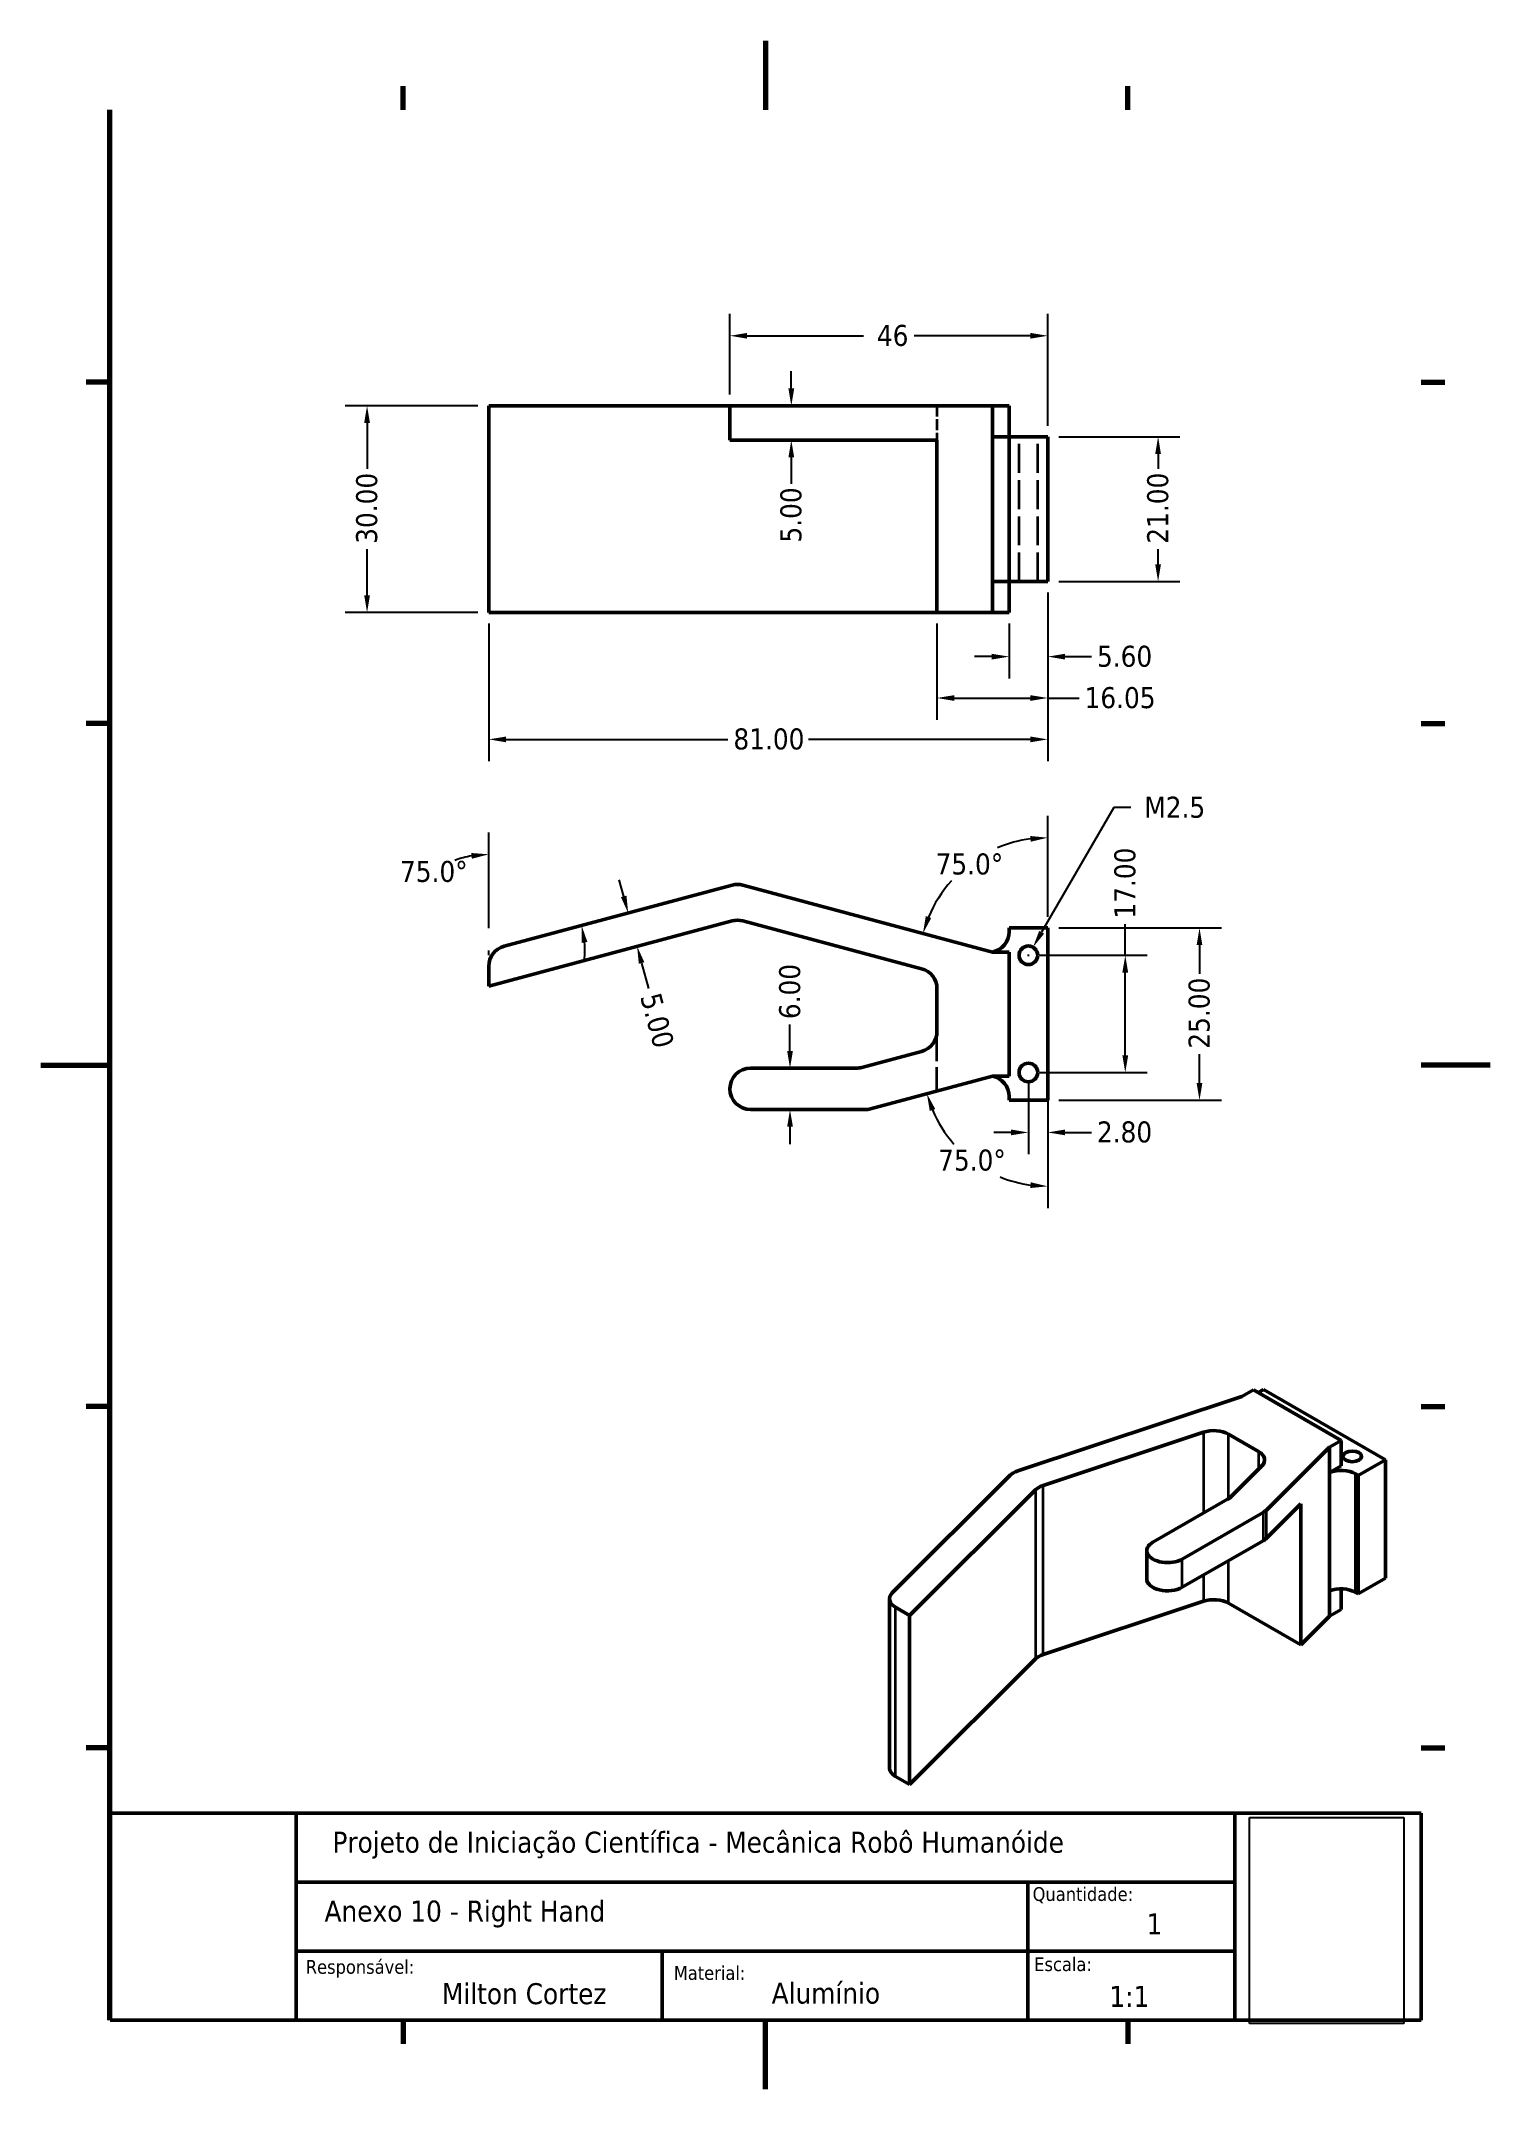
# Model space of a CAD drawing. Header units: millimetres. Extents: x 0 to 210, y 0 to 297.
import ezdxf

# ---------------------------------------------------------------- set-up
doc = ezdxf.new("R2010")
doc.units = ezdxf.units.MM
doc.linetypes.add('DASHED', pattern=[0.2067, 0.1654, -0.0413])
for name, color, linetype, lineweight in [('Border (ANSI)', 7, 'Continuous', 70), ('Dimension (ANSI)', 7, 'Continuous', 25), ('Hidden (ANSI)', 7, 'DASHED', 35), ('Title (ANSI)', 7, 'Continuous', 50), ('Visible (ANSI)', 7, 'Continuous', 50), ('Visible Narrow (ANSI)', 7, 'Continuous', 35)]:
    doc.layers.add(name, color=color, linetype=linetype, lineweight=lineweight)
doc.styles.add('Note Text (ANSI)', font='TAHOMA.TTF')
doc.dimstyles.new('Default - mm (ANSI)', dxfattribs={"dimtxt": 3.048, "dimasz": 2.5, "dimexe": 3.175, "dimexo": 1.6002, "dimgap": 0.8, "dimtad": 0, "dimtoh": 1, "dimrnd": 1e-08, "dimzin": 4, "dimdsep": 46, "dimtxsty": 'Note Text (ANSI)', "dimcen": 0.09, "dimdle": 10, "dimclrd": 256, "dimclre": 256, "dimclrt": 256, "dimadec": 1, "dimazin": 1, "dimtfac": 1, "dimtofl": 0, "dimtmove": 0, "dimatfit": 3, "dimfxl": 0, "dimtolj": 1, "dimtzin": 4, "dimlwd": -1, "dimlwe": -1, "dimarcsym": 0})
picture_1 = doc.add_image_def('image1.bmp', size_in_pixel=(452, 603))

# ---------------------------------------------------------------- blocks, each defined once
blk = doc.blocks.new('Borders Default Border')
at = {"layer": 'Border (ANSI)'}
for p, q in [((52.5, 287), (52.5, 290.45)), ((157.5, 287), (157.5, 290.45)), ((10, 247.5), (6.55, 247.5)), ((200, 247.5), (203.45, 247.5)), ((10, 198), (6.55, 198)), ((200, 198), (203.45, 198)), ((10, 99), (6.55, 99)), ((200, 99), (203.45, 99)), ((10, 49.5), (6.55, 49.5)), ((200, 49.5), (203.45, 49.5)), ((52.5, 10), (52.5, 6.55)), ((157.5, 10), (157.5, 6.55))]:
    blk.add_line(p, q, dxfattribs=at)
at = {"layer": 'Border (ANSI)', "flags": 128}
for points in [[(105, 297), (105, 287)], [(10, 10), (10, 287)], [(0, 148.5), (10, 148.5)], [(210, 148.5), (200, 148.5)], [(105, 0), (105, 10)]]:
    blk.add_lwpolyline(points, dxfattribs=at)
blk = doc.blocks.new('Title Blocks Legenda')
at = {"layer": 'Title (ANSI)'}
for p, q in [((13.26, 171.03), (203.26, 171.03)), ((13.26, 141.03), (13.26, 171.03)), ((40.26, 171.03), (40.26, 141.03)), ((176.26, 171.03), (176.26, 141.03)), ((203.26, 171.03), (203.26, 141.03)), ((40.26, 161.03), (176.26, 161.03)), ((146.26, 161.03), (146.26, 141.03)), ((40.26, 151.03), (176.26, 151.03)), ((93.26, 151.03), (93.26, 141.03)), ((203.26, 141.03), (13.26, 141.03))]:
    blk.add_line(p, q, dxfattribs=at)
at = {"layer": 'Title (ANSI)', "attachment_point": 1, "style": 'Note Text (ANSI)'}
for s, insert, char_height, width in [('Projeto de Iniciação Científica - Mecânica Robô Humanóide', (45.5, 168.35), 3.048, 124.6071), ('\\fTahoma|b0|i0;\\H2.0000;Quantidade:', (146.97, 160.31), 2, 95.1982), ('\\fTahoma|b0|i0;\\H2.0000;Responsável:', (41.63, 149.75), 2, 45.8951), ('\\fTahoma|b0|i0;\\H2.0000;Material:', (94.96, 148.87), 2, 67.2506), ('\\fTahoma|b0|i0;\\H2.0000;Escala:', (147.2, 150.14), 2, 45.6679), ('Milton Cortez', (61.37, 146.39), 3.048, 49.3031), ('Alumínio', (109.15, 146.47), 3.048, 35.7249)]:
    blk.add_mtext(s, dxfattribs=dict(at, insert=insert, char_height=char_height, width=width))
at = {"layer": 'Title (ANSI)', "style": 'Note Text (ANSI)'}
for tag, p in [('Title_001', (44.35, 155.32)), ('Qnt._001', (163.47, 153.45)), ('<1:1>_001', (158.09, 142.95))]:
    blk.add_attdef(tag, p, '', height=3.05, dxfattribs=at)
image = blk.add_image(picture_1, insert=(178.41, 140.56), size_in_units=(22.38, 29.85))
image.dxf.flags = 7
blk = doc.blocks.new('*D6')
at = {"layer": 'Defpoints', "color": 0}
for p in [(145.9, 218.61), (140.3, 214.11), (140.3, 207.72)]:
    blk.add_point(p, dxfattribs=at)
at = {"layer": 'Dimension (ANSI)'}
for p, q in [((145.9, 217.01), (145.9, 204.54)), ((140.3, 212.51), (140.3, 204.54)), ((137.8, 207.72), (135.3, 207.72)), ((148.4, 207.72), (152.24, 207.72))]:
    blk.add_line(p, q, dxfattribs=at)
for points in [[(137.8, 208.13), (137.8, 207.3), (140.3, 207.72)], [(148.4, 208.13), (148.4, 207.3), (145.9, 207.72)]]:
    blk.add_solid(points, dxfattribs=at)
at = {"layer": 'Dimension (ANSI)', "insert": (153.04, 209.3), "char_height": 3.048, "attachment_point": 1, "style": 'Note Text (ANSI)'}
blk.add_mtext('\\A1;5.60', dxfattribs=at)
blk = doc.blocks.new('*D7')
at = {"layer": 'Defpoints', "color": 0}
for p in [(145.9, 218.61), (129.85, 214.11), (129.85, 201.72)]:
    blk.add_point(p, dxfattribs=at)
at = {"layer": 'Dimension (ANSI)'}
for p, q in [((145.9, 217.01), (145.9, 198.54)), ((129.85, 212.51), (129.85, 198.54)), ((132.35, 201.72), (143.4, 201.72)), ((145.9, 201.72), (150.44, 201.72))]:
    blk.add_line(p, q, dxfattribs=at)
for points in [[(132.35, 202.13), (132.35, 201.3), (129.85, 201.72)], [(143.4, 202.13), (143.4, 201.3), (145.9, 201.72)]]:
    blk.add_solid(points, dxfattribs=at)
at = {"layer": 'Dimension (ANSI)', "insert": (151.24, 203.3), "char_height": 3.048, "attachment_point": 1, "style": 'Note Text (ANSI)'}
blk.add_mtext('\\A1;16.05', dxfattribs=at)
blk = doc.blocks.new('*D8')
at = {"layer": 'Defpoints', "color": 0}
for p in [(145.9, 218.61), (64.9, 214.11), (64.9, 195.72)]:
    blk.add_point(p, dxfattribs=at)
at = {"layer": 'Dimension (ANSI)'}
for p, q in [((145.9, 217.01), (145.9, 192.54)), ((64.9, 212.51), (64.9, 192.54)), ((67.4, 195.72), (99.55, 195.72)), ((143.4, 195.72), (111.25, 195.72))]:
    blk.add_line(p, q, dxfattribs=at)
for points in [[(67.4, 196.13), (67.4, 195.3), (64.9, 195.72)], [(143.4, 196.13), (143.4, 195.3), (145.9, 195.72)]]:
    blk.add_solid(points, dxfattribs=at)
at = {"layer": 'Dimension (ANSI)', "insert": (100.35, 197.31), "char_height": 3.048, "attachment_point": 1, "style": 'Note Text (ANSI)'}
blk.add_mtext('\\A1;81.00', dxfattribs=at)
blk = doc.blocks.new('*D9')
at = {"layer": 'Defpoints', "color": 0}
for p in [(108.74, 244.11), (108.74, 244.11), (108.74, 239.11)]:
    blk.add_point(p, dxfattribs=at)
at = {"layer": 'Dimension (ANSI)'}
for p, q in [((108.74, 246.61), (108.74, 249.11)), ((108.74, 236.61), (108.74, 232.77))]:
    blk.add_line(p, q, dxfattribs=at)
for points in [[(108.32, 246.61), (109.16, 246.61), (108.74, 244.11)], [(108.32, 236.61), (109.16, 236.61), (108.74, 239.11)]]:
    blk.add_solid(points, dxfattribs=at)
at = {"layer": 'Dimension (ANSI)', "insert": (107.15, 224.26), "char_height": 3.048, "attachment_point": 1, "rotation": 90, "style": 'Note Text (ANSI)'}
blk.add_mtext('\\A1;5.00', dxfattribs=at)
blk = doc.blocks.new('*D10')
at = {"layer": 'Defpoints', "color": 0}
for p in [(145.9, 254.25), (99.84, 244.11), (145.9, 239.61)]:
    blk.add_point(p, dxfattribs=at)
at = {"layer": 'Dimension (ANSI)'}
for p, q in [((99.84, 245.71), (99.84, 257.42)), ((145.9, 241.21), (145.9, 257.42)), ((102.34, 254.25), (119.2, 254.25)), ((143.4, 254.25), (126.55, 254.25))]:
    blk.add_line(p, q, dxfattribs=at)
for points in [[(102.34, 254.66), (102.34, 253.83), (99.84, 254.25)], [(143.4, 254.66), (143.4, 253.83), (145.9, 254.25)]]:
    blk.add_solid(points, dxfattribs=at)
at = {"layer": 'Dimension (ANSI)', "insert": (120, 255.83), "char_height": 3.048, "attachment_point": 1, "style": 'Note Text (ANSI)'}
blk.add_mtext('\\A1; 46', dxfattribs=at)
blk = doc.blocks.new('*D11')
at = {"layer": 'Defpoints', "color": 0}
for p in [(145.9, 239.61), (161.9, 239.61), (145.9, 218.61)]:
    blk.add_point(p, dxfattribs=at)
at = {"layer": 'Dimension (ANSI)'}
for p, q in [((147.5, 239.61), (165.07, 239.61)), ((161.9, 237.11), (161.9, 234.93)), ((161.9, 221.11), (161.9, 223.3)), ((147.5, 218.61), (165.07, 218.61))]:
    blk.add_line(p, q, dxfattribs=at)
for points in [[(161.48, 237.11), (162.31, 237.11), (161.9, 239.61)], [(161.48, 221.11), (162.31, 221.11), (161.9, 218.61)]]:
    blk.add_solid(points, dxfattribs=at)
at = {"layer": 'Dimension (ANSI)', "insert": (160.31, 224.1), "char_height": 3.048, "attachment_point": 1, "rotation": 90, "style": 'Note Text (ANSI)'}
blk.add_mtext('\\A1;21.00', dxfattribs=at)
blk = doc.blocks.new('*D12')
at = {"layer": 'Defpoints', "color": 0}
for p in [(47.26, 244.11), (64.9, 244.11), (64.9, 214.11)]:
    blk.add_point(p, dxfattribs=at)
at = {"layer": 'Dimension (ANSI)'}
for p, q in [((63.3, 244.11), (44.08, 244.11)), ((47.26, 241.61), (47.26, 234.94)), ((47.26, 216.61), (47.26, 223.28)), ((63.3, 214.11), (44.08, 214.11))]:
    blk.add_line(p, q, dxfattribs=at)
for points in [[(46.84, 241.61), (47.67, 241.61), (47.26, 244.11)], [(46.84, 216.61), (47.67, 216.61), (47.26, 214.11)]]:
    blk.add_solid(points, dxfattribs=at)
at = {"layer": 'Dimension (ANSI)', "insert": (45.67, 224.08), "char_height": 3.048, "attachment_point": 1, "rotation": 90, "style": 'Note Text (ANSI)'}
blk.add_mtext('\\A1;30.00', dxfattribs=at)
blk = doc.blocks.new('*D13')
at = {"layer": 'Defpoints', "color": 0}
for p in [(75.57, 174.08), (64.9, 166.73), (64.9, 165.13), (67.12, 165.72)]:
    blk.add_point(p, dxfattribs=at)
at = {"layer": 'Dimension (ANSI)'}
blk.add_line((64.9, 168.33), (64.9, 182.23), dxfattribs=at)
for start, end in [(100.2991, 110.5982), (354.4018, 4.7009)]:
    blk.add_arc((64.9, 165.13), 13.93, start, end, dxfattribs=at)
for points in [[(62.37, 179.24), (62.45, 178.41), (64.9, 179.05)], [(78.37, 166.2), (79.19, 166.34), (78.35, 168.73)]]:
    blk.add_solid(points, dxfattribs=at)
at = {"layer": 'Dimension (ANSI)', "insert": (52.03, 178.1), "char_height": 3.048, "attachment_point": 1, "style": 'Note Text (ANSI)'}
blk.add_mtext('\\A1;75.0°', dxfattribs=at)
blk = doc.blocks.new('*D14')
at = {"layer": 'Defpoints', "color": 0}
for p in [(137.99, 179.7), (101.72, 174.58), (145.9, 168.38), (145.9, 162.74)]:
    blk.add_point(p, dxfattribs=at)
at = {"layer": 'Dimension (ANSI)'}
blk.add_line((145.9, 169.98), (145.9, 184.63), dxfattribs=at)
for start, end in [(97.6582, 112.9498), (138.2517, 157.3418)]:
    blk.add_arc((145.9, 162.74), 18.72, start, end, dxfattribs=at)
for points in [[(143.38, 181.71), (143.43, 180.88), (145.9, 181.46)], [(129.02, 169.82), (128.23, 170.09), (127.82, 167.58)]]:
    blk.add_solid(points, dxfattribs=at)
at = {"layer": 'Dimension (ANSI)', "insert": (129.65, 179.18), "char_height": 3.048, "attachment_point": 1, "style": 'Note Text (ANSI)'}
blk.add_mtext('\\A1;75.0°', dxfattribs=at)
blk = doc.blocks.new('*D15')
at = {"layer": 'Defpoints', "color": 0}
for p in [(145.9, 168.38), (145.9, 143.38), (167.9, 143.38)]:
    blk.add_point(p, dxfattribs=at)
at = {"layer": 'Dimension (ANSI)'}
for p, q in [((147.5, 168.38), (171.07, 168.38)), ((167.9, 165.88), (167.9, 161.7)), ((167.9, 145.88), (167.9, 150.07)), ((147.5, 143.38), (171.07, 143.38))]:
    blk.add_line(p, q, dxfattribs=at)
for points in [[(167.48, 165.88), (168.31, 165.88), (167.9, 168.38)], [(167.48, 145.88), (168.31, 145.88), (167.9, 143.38)]]:
    blk.add_solid(points, dxfattribs=at)
at = {"layer": 'Dimension (ANSI)', "insert": (166.31, 150.87), "char_height": 3.048, "attachment_point": 1, "rotation": 90, "style": 'Note Text (ANSI)'}
blk.add_mtext('\\A1;25.00', dxfattribs=at)
blk = doc.blocks.new('*D16')
at = {"layer": 'Defpoints', "color": 0}
for p in [(143.1, 164.41), (143.1, 147.41), (157.14, 147.41)]:
    blk.add_point(p, dxfattribs=at)
at = {"layer": 'Dimension (ANSI)'}
for p, q in [((157.14, 164.41), (157.14, 168.93)), ((144.7, 164.41), (160.31, 164.41)), ((157.14, 149.91), (157.14, 161.91)), ((144.7, 147.41), (160.31, 147.41))]:
    blk.add_line(p, q, dxfattribs=at)
for points in [[(156.72, 161.91), (157.56, 161.91), (157.14, 164.41)], [(156.72, 149.91), (157.56, 149.91), (157.14, 147.41)]]:
    blk.add_solid(points, dxfattribs=at)
at = {"layer": 'Dimension (ANSI)', "insert": (155.55, 169.73), "char_height": 3.048, "attachment_point": 1, "rotation": 90, "style": 'Note Text (ANSI)'}
blk.add_mtext('\\A1;17.00', dxfattribs=at)
blk = doc.blocks.new('*D17')
at = {"layer": 'Defpoints', "color": 0}
for p in [(145.9, 149.03), (137.9, 146.88), (145.9, 147.43), (132.02, 137.38)]:
    blk.add_point(p, dxfattribs=at)
at = {"layer": 'Dimension (ANSI)'}
blk.add_line((145.9, 145.83), (145.9, 127.73), dxfattribs=at)
for start, end in [(202.9108, 221.4266), (247.6753, 262.0892)]:
    blk.add_arc((145.9, 149.03), 18.12, start, end, dxfattribs=at)
for points in [[(128.81, 141.84), (129.6, 142.11), (128.39, 144.34)], [(143.43, 131.49), (143.38, 130.66), (145.9, 130.91)]]:
    blk.add_solid(points, dxfattribs=at)
at = {"layer": 'Dimension (ANSI)', "insert": (130.02, 136.24), "char_height": 3.048, "attachment_point": 1, "style": 'Note Text (ANSI)'}
blk.add_mtext('\\A1;75.0°', dxfattribs=at)
blk = doc.blocks.new('*D18')
at = {"layer": 'Defpoints', "color": 0}
for p in [(108.55, 148.04), (108.55, 142.04), (108.55, 142.04)]:
    blk.add_point(p, dxfattribs=at)
at = {"layer": 'Dimension (ANSI)'}
for p, q in [((108.55, 150.54), (108.55, 154.35)), ((108.55, 139.54), (108.55, 137.04))]:
    blk.add_line(p, q, dxfattribs=at)
for points in [[(108.14, 150.54), (108.97, 150.54), (108.55, 148.04)], [(108.14, 139.54), (108.97, 139.54), (108.55, 142.04)]]:
    blk.add_solid(points, dxfattribs=at)
at = {"layer": 'Dimension (ANSI)', "insert": (106.97, 155.15), "char_height": 3.048, "attachment_point": 1, "rotation": 90, "style": 'Note Text (ANSI)'}
blk.add_mtext('\\A1;6.00', dxfattribs=at)
blk = doc.blocks.new('*D19')
at = {"layer": 'Defpoints', "color": 0}
for p in [(85.1, 170.54), (85.1, 170.54), (86.39, 165.71)]:
    blk.add_point(p, dxfattribs=at)
at = {"layer": 'Dimension (ANSI)'}
for p, q in [((84.45, 172.95), (83.8, 175.37)), ((87.04, 163.29), (88.03, 159.58))]:
    blk.add_line(p, q, dxfattribs=at)
for points in [[(84.85, 173.06), (84.05, 172.85), (85.1, 170.54)], [(87.44, 163.4), (86.64, 163.19), (86.39, 165.71)]]:
    blk.add_solid(points, dxfattribs=at)
at = {"layer": 'Dimension (ANSI)', "insert": (89.77, 159.22), "char_height": 3.048, "attachment_point": 1, "rotation": 285, "style": 'Note Text (ANSI)'}
blk.add_mtext('\\A1;5.00', dxfattribs=at)
blk = doc.blocks.new('*D20')
at = {"layer": 'Defpoints', "color": 0}
for p in [(143.1, 147.41), (145.9, 143.38), (143.1, 138.72)]:
    blk.add_point(p, dxfattribs=at)
at = {"layer": 'Dimension (ANSI)'}
for p, q in [((143.1, 145.81), (143.1, 135.55)), ((145.9, 141.78), (145.9, 135.55)), ((140.6, 138.72), (138.1, 138.72)), ((148.4, 138.72), (152.23, 138.72))]:
    blk.add_line(p, q, dxfattribs=at)
for points in [[(140.6, 139.14), (140.6, 138.31), (143.1, 138.72)], [(148.4, 139.14), (148.4, 138.31), (145.9, 138.72)]]:
    blk.add_solid(points, dxfattribs=at)
at = {"layer": 'Dimension (ANSI)', "insert": (153.03, 140.32), "char_height": 3.048, "attachment_point": 1, "style": 'Note Text (ANSI)'}
blk.add_mtext('\\A1;2.80', dxfattribs=at)
blk = doc.blocks.new('*D21')
at = {"layer": 'Defpoints', "color": 0}
for p in [(143.77, 165.58), (142.42, 163.24)]:
    blk.add_point(p, dxfattribs=at)
at = {"layer": 'Dimension (ANSI)'}
for p, q in [((155.46, 185.82), (145.02, 167.75)), ((157.96, 185.82), (155.46, 185.82)), ((143.01, 164.41), (143.19, 164.41)), ((143.1, 164.32), (143.1, 164.5))]:
    blk.add_line(p, q, dxfattribs=at)
blk.add_solid([(144.66, 167.95), (145.38, 167.54), (143.77, 165.58)], dxfattribs=at)
at = {"layer": 'Dimension (ANSI)', "insert": (158.76, 187.41), "char_height": 3.048, "attachment_point": 1, "style": 'Note Text (ANSI)'}
blk.add_mtext('\\A1; M2.5', dxfattribs=at)

msp = doc.modelspace()

# ---------------------------------------------------------------- linework, layer by layer
at = {"layer": 'Dimension (ANSI)'}
msp.add_line((64.898, 164.425), (64.898, 165.126), dxfattribs=at)
at = {"layer": 'Hidden (ANSI)', "ltscale": 9.523383}
msp.add_line((129.851, 244.112), (129.851, 239.112), dxfattribs=at)
at = {"layer": 'Hidden (ANSI)', "ltscale": 25.39913}
for p, q in [((141.748, 218.612), (141.748, 239.612)), ((144.448, 218.612), (144.448, 239.612))]:
    msp.add_line(p, q, dxfattribs=at)
at = {"layer": 'Hidden (ANSI)', "ltscale": 20.912174}
msp.add_line((129.851, 144.727), (129.851, 153.372), dxfattribs=at)
at = {"layer": 'Visible (ANSI)'}
for p, q in [((99.842, 244.112), (64.898, 244.112)), ((64.898, 214.112), (64.898, 244.112)), ((99.842, 244.112), (102.839, 244.112)), ((99.842, 239.112), (99.842, 244.112)), ((119.445, 244.112), (102.839, 244.112)), ((119.445, 244.112), (120.221, 244.112)), ((137.898, 244.112), (120.221, 244.112)), ((140.298, 244.112), (137.898, 244.112)), ((137.898, 239.612), (137.898, 244.112)), ((140.298, 239.612), (140.298, 244.112)), ((102.839, 239.112), (99.842, 239.112)), ((102.839, 239.112), (119.445, 239.112)), ((120.221, 239.112), (119.445, 239.112)), ((120.221, 239.112), (129.851, 239.112)), ((129.851, 239.112), (129.851, 214.112)), ((140.298, 239.612), (137.898, 239.612)), ((137.898, 218.612), (137.898, 239.612)), ((145.898, 239.612), (140.298, 239.612)), ((140.298, 218.612), (140.298, 239.612)), ((145.898, 218.612), (145.898, 239.612)), ((137.898, 218.612), (140.298, 218.612)), ((137.898, 214.112), (137.898, 218.612)), ((140.298, 214.112), (140.298, 218.612)), ((140.298, 218.612), (145.898, 218.612)), ((64.898, 214.112), (100.168, 214.112)), ((100.168, 214.112), (101.721, 214.112)), ((101.721, 214.112), (127.627, 214.112)), ((127.627, 214.112), (129.851, 214.112)), ((129.851, 214.112), (137.898, 214.112)), ((137.898, 214.112), (140.298, 214.112)), ((67.122, 165.722), (100.168, 174.577)), ((101.721, 174.577), (137.898, 164.883)), ((100.168, 169.401), (64.898, 159.95)), ((127.627, 162.459), (101.721, 169.401)), ((140.298, 168.383), (145.898, 168.383)), ((140.298, 167.823), (140.298, 168.383)), ((145.898, 168.383), (145.898, 143.383)), ((137.898, 164.883), (140.298, 164.883)), ((140.298, 146.883), (140.298, 164.883)), ((64.898, 159.95), (64.898, 162.824)), ((129.851, 153.372), (129.851, 159.561)), ((118.94, 148.147), (127.627, 150.474)), ((102.845, 148.045), (118.164, 148.045)), ((137.898, 146.883), (120.221, 142.147)), ((140.298, 146.883), (137.898, 146.883)), ((140.298, 143.383), (140.298, 143.944)), ((145.898, 143.383), (140.298, 143.383)), ((119.445, 142.045), (102.839, 142.045)), ((174.013, 100.421), (175.71, 101.398)), ((188.438, 94.069), (175.71, 101.398)), ((176.43, 100.984), (177.195, 101.425)), ((177.195, 101.425), (194.873, 91.245)), ((141.578, 89.637), (174.013, 100.421)), ((168.465, 95.252), (145.238, 87.529)), ((176.463, 92.457), (172.086, 94.977)), ((186.741, 93.091), (177.591, 83.965)), ((188.438, 94.069), (186.741, 93.091)), ((186.741, 89.413), (186.741, 93.091)), ((188.438, 90.39), (188.438, 94.069)), ((172.443, 85.887), (176.939, 90.372)), ((186.741, 89.413), (188.438, 90.39)), ((186.741, 72.244), (186.741, 89.413)), ((190.913, 88.965), (190.517, 89.193)), ((194.873, 91.245), (190.913, 88.965)), ((194.873, 74.076), (194.873, 91.245)), ((123.374, 71.943), (140.48, 89.005)), ((144.14, 86.897), (125.883, 68.687)), ((190.913, 71.796), (190.913, 88.965)), ((161.134, 79.291), (171.966, 85.529)), ((177.114, 83.607), (165.373, 76.845)), ((177.591, 79.877), (182.576, 84.849)), ((182.576, 84.849), (182.576, 64.41)), ((160.253, 73.98), (160.253, 78.068)), ((165.373, 72.758), (177.114, 79.519)), ((186.741, 68.565), (186.741, 72.244)), ((188.438, 69.542), (188.438, 72.53)), ((190.517, 72.024), (190.913, 71.796)), ((190.913, 71.796), (194.873, 74.076)), ((122.972, 46.552), (122.972, 71.079)), ((125.883, 68.687), (123.85, 69.857)), ((125.883, 44.16), (125.883, 68.687)), ((145.238, 63.003), (168.465, 70.725)), ((172.086, 70.451), (182.576, 64.41)), ((182.576, 64.41), (186.741, 68.565)), ((186.741, 68.565), (188.438, 69.542)), ((125.883, 44.16), (144.14, 62.371)), ((123.85, 45.331), (125.883, 44.16))]:
    msp.add_line(p, q, dxfattribs=at)
for centre in [(143.098, 164.412), (143.098, 147.412)]:
    msp.add_circle(centre, 1.35, dxfattribs=at)
for centre, start, end in [((100.945, 171.679), 75, 105), ((100.945, 166.503), 75, 105), ((137.298, 167.823), 281.53696, 0), ((67.898, 162.824), 105, 180), ((126.851, 159.561), 0, 75), ((126.851, 153.372), 285, 0), ((102.842, 145.045), 89.94888, 269.94888), ((118.164, 151.045), 270, 285), ((137.298, 143.944), 0, 78.46304), ((119.445, 145.045), 270, 285)]:
    msp.add_arc(centre, 3, start, end, dxfattribs=at)
for centre, major_axis, start_param, end_param in [((169.965, 93.755), (-3, 0), 3.9269908, 5.2359878), ((174.341, 91.235), (3, 0), 5.7595865, 7.0685835), ((143.078, 88.141), (3, 0), 2.0943951, 2.6179939), ((188.395, 87.971), (-3, 0), 3.9269908, 5.2964292), ((146.738, 86.033), (-3, 0), 5.2359878, 5.7595865), ((169.845, 86.75), (3, 0), 5.4977871, 5.7595865), ((174.993, 84.829), (-3, 0), 2.3561945, 2.6179939), ((163.253, 78.068), (-3, 0), 5.496895, 8.6384877), ((174.993, 80.741), (3, 0), 5.4977871, 5.7595865), ((125.972, 71.079), (-3, 0), 5.7595865, 7.0685835), ((163.253, 73.98), (-3, 0), 0, 2.3553024), ((188.395, 70.803), (3, 0), 0.7853982, 2.1548366), ((169.965, 69.229), (3, 0), 0.7853982, 2.0943951), ((146.738, 61.507), (3, 0), 2.0943951, 2.6179939), ((125.972, 46.552), (-3, 0), 0, 0.7853982)]:
    msp.add_ellipse(centre, major_axis=major_axis, ratio=0.5758617, start_param=start_param, end_param=end_param, dxfattribs=at)
msp.add_ellipse((190.044, 91.745), major_axis=(-1.35, 0), ratio=0.5758617, dxfattribs=at)
at = {"layer": 'Visible Narrow (ANSI)'}
for p, q in [((168.465, 95.252), (168.465, 83.513)), ((172.086, 85.602), (172.086, 94.977)), ((176.463, 92.457), (176.463, 89.896)), ((190.517, 72.024), (190.517, 89.193)), ((144.14, 86.897), (144.14, 62.371)), ((145.238, 63.003), (145.238, 87.529)), ((177.114, 83.607), (177.114, 79.519)), ((177.591, 79.877), (177.591, 83.965)), ((165.373, 72.758), (165.373, 76.845)), ((168.465, 74.539), (168.465, 70.725)), ((172.086, 70.451), (172.086, 76.624)), ((123.85, 45.331), (123.85, 69.857))]:
    msp.add_line(p, q, dxfattribs=at)

# ---------------------------------------------------------------- block references
msp.add_blockref('Borders Default Border', (0, 0))
msp.add_blockref('Title Blocks Legenda', (-3.258, -131.034)).add_auto_attribs({'<1:1>_001': '1:1', 'Qnt._001': '1', 'Title_001': 'Anexo 10 - Right Hand'})

# ---------------------------------------------------------------- dimensions: what is measured, and where the dimension line sits
at = {"layer": 'Dimension (ANSI)'}
dim = msp.add_linear_dim(base=(145.898, 254.248), p1=(99.842, 244.112), p2=(145.898, 239.612), text=' 46', dimstyle='Default - mm (ANSI)', override={"dimtoh": 0, "dimdec": 2, "dimtp": 0, "dimtm": 0, "dimtdec": 2, "dimatfit": 1}, dxfattribs=at)
dim.commit()
dim.dimension.update_dxf_attribs({"geometry": '*D10', "text_midpoint": (122.87, 254.248), "dimtype": 160})
for base, p1, p2, angle, override, picture, middle in [((108.739, 244.112), (108.739, 239.112), (108.739, 244.112), 270, {"dimtoh": 0, "dimdec": 2, "dimse1": 1, "dimse2": 1, "dimtp": 0, "dimtm": 0, "dimtdec": 2, "dimatfit": 1}, '*D9', (108.739, 228.114)), ((47.257, 244.112), (64.898, 214.112), (64.898, 244.112), 90, {"dimtoh": 0, "dimdec": 2, "dimtp": 0, "dimtm": 0, "dimtdec": 2, "dimatfit": 1}, '*D12', (47.257, 229.112)), ((161.898, 239.612), (145.898, 218.612), (145.898, 239.612), 90, {"dimtoh": 0, "dimdec": 2, "dimtp": 0, "dimtm": 0, "dimtdec": 2, "dimatfit": 1}, '*D11', (161.898, 229.112)), ((64.898, 195.716), (145.898, 218.612), (64.898, 214.112), 180, {"dimtoh": 0, "dimdec": 2, "dimtp": 0, "dimtm": 0, "dimtdec": 2, "dimatfit": 1}, '*D8', (105.398, 195.716)), ((129.851, 201.716), (145.898, 218.612), (129.851, 214.112), 180, {"dimtoh": 0, "dimdec": 2, "dimtp": 0, "dimtm": 0, "dimtdec": 2, "dimatfit": 2}, '*D7', (156.112, 201.716)), ((140.298, 207.716), (145.898, 218.612), (140.298, 214.112), 180, {"dimtoh": 0, "dimdec": 2, "dimtp": 0, "dimtm": 0, "dimtdec": 2, "dimatfit": 1}, '*D6', (156.896, 207.716)), ((157.14, 147.412), (143.098, 164.412), (143.098, 147.412), 90, {"dimtoh": 0, "dimdec": 2, "dimtp": 0, "dimtm": 0, "dimtdec": 2, "dimatfit": 2}, '*D16', (157.14, 174.626)), ((85.098, 170.539), (86.392, 165.709), (85.098, 170.539), 105, {"dimtoh": 0, "dimdec": 2, "dimse1": 1, "dimse2": 1, "dimtp": 0, "dimtm": 0, "dimtdec": 2, "dimatfit": 1}, '*D19', (89.239, 155.086)), ((167.898, 143.383), (145.898, 168.383), (145.898, 143.383), 90, {"dimtoh": 0, "dimdec": 2, "dimtp": 0, "dimtm": 0, "dimtdec": 2, "dimatfit": 1}, '*D15', (167.898, 155.883)), ((108.552, 142.045), (108.552, 148.045), (108.552, 142.045), 270, {"dimtoh": 0, "dimdec": 2, "dimse1": 1, "dimse2": 1, "dimtp": 0, "dimtm": 0, "dimtdec": 2, "dimatfit": 1}, '*D18', (108.552, 159.043)), ((143.098, 138.724), (145.898, 143.383), (143.098, 147.412), 180, {"dimtoh": 0, "dimdec": 2, "dimtp": 0, "dimtm": 0, "dimtdec": 2, "dimatfit": 1}, '*D20', (156.896, 138.724))]:
    dim = msp.add_linear_dim(base=base, p1=p1, p2=p2, angle=angle, dimstyle='Default - mm (ANSI)', override=override, dxfattribs=at)
    dim.commit()
    dim.dimension.update_dxf_attribs({"geometry": picture, "text_midpoint": middle, "dimtype": 160})
dim = msp.add_diameter_dim_2p(p1=(142.423, 163.243), p2=(143.773, 165.581), text=' M2.5', dimstyle='Default - mm (ANSI)', override={"dimtih": 1, "dimdec": 2, "dimlfac": 1, "dimtp": 0, "dimtm": 0, "dimtdec": 2}, dxfattribs=at)
dim.commit()
dim.dimension.update_dxf_attribs({"geometry": '*D21', "text_midpoint": (163.843, 185.822), "dimtype": 163})
for base, center, p1, p2, override, picture, middle in [((137.987, 179.704), (145.898, 162.74), (145.898, 168.383), (101.721, 174.577), {"dimtih": 1, "dimse2": 1, "dimadec": 1, "dimtp": 0, "dimtm": 0, "dimtdec": 0}, '*D14', (134.503, 177.59)), ((75.566, 174.078), (64.898, 165.126), (67.122, 165.722), (64.898, 166.727), {"dimtih": 1, "dimse1": 1, "dimadec": 1, "dimtp": 0, "dimtm": 0, "dimtdec": 0}, '*D13', (56.883, 176.516)), ((132.016, 137.379), (145.898, 149.027), (137.898, 146.883), (145.898, 147.427), {"dimtih": 1, "dimse1": 1, "dimadec": 1, "dimtp": 0, "dimtm": 0, "dimtdec": 0}, '*D17', (134.867, 134.65))]:
    dim = msp.add_angular_dim_3p(base=base, center=center, p1=p1, p2=p2, dimstyle='Default - mm (ANSI)', override=override, dxfattribs=at)
    dim.commit()
    dim.dimension.update_dxf_attribs({"geometry": picture, "text_midpoint": middle, "dimtype": 165})

doc.saveas('drawing.dxf')
